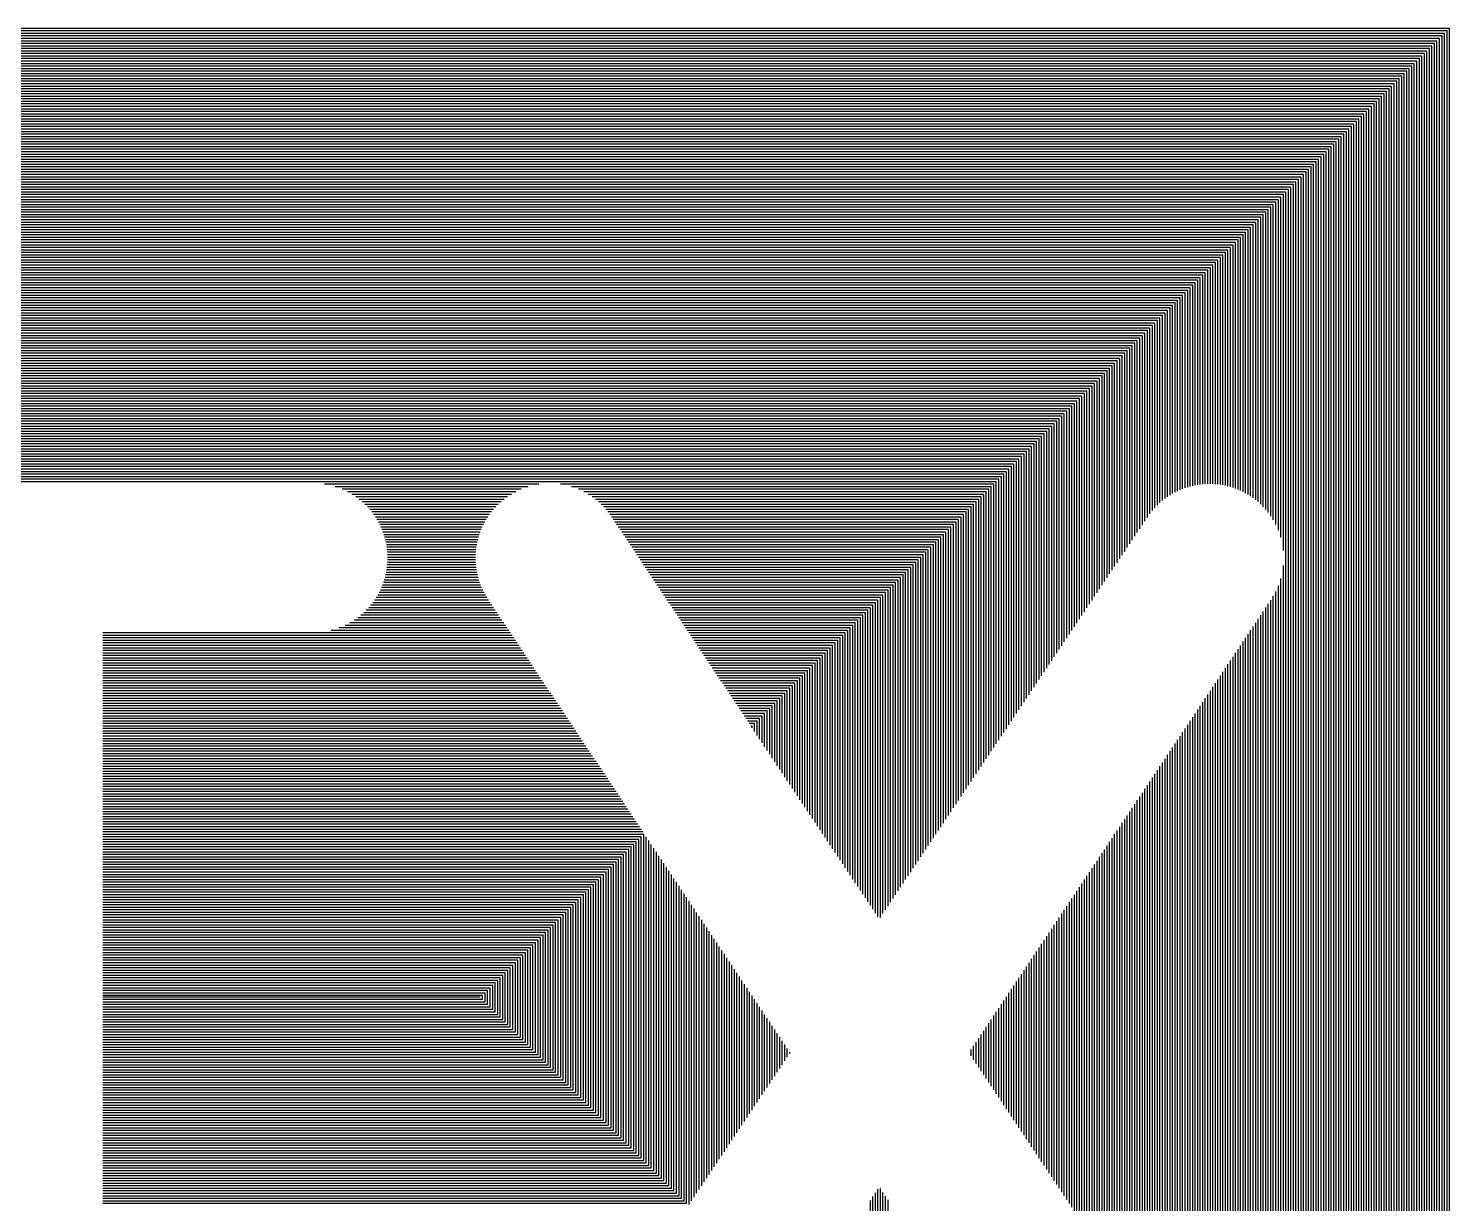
# Model space of a CAD drawing. Extents: x 0 to 5.51, y -4.5 to 2.44.
# Drawn here: x 4.077 to 5.51, y 1.255 to 2.44 of the extents above; entities that cross this region are included whole.
import ezdxf

# ---------------------------------------------------------------- set-up
doc = ezdxf.new("R2010")
doc.units = 0
doc.layers.add('Layer_1', color=7, linetype='CONTINUOUS')

msp = doc.modelspace()

# ---------------------------------------------------------------- linework, layer by layer
at = {"layer": 'Layer_1', "color": 4}
for points in [[(0.015327, 0.486036), (5.510083, 0.486036), (5.510083, 0.486036), (5.510083, 0.486036), (5.510083, 2.440439), (5.510083, 2.440439), (0.015327, 2.440439)], [(0.015327, 0.488576), (5.507543, 0.488576), (5.507543, 2.437899), (0.017867, 2.437899)], [(0.017867, 0.491116), (5.505003, 0.491116), (5.505003, 2.435359), (0.020407, 2.435359)], [(0.020407, 0.493656), (5.502463, 0.493656), (5.502463, 2.432819), (0.022947, 2.432819)], [(0.022947, 0.496196), (5.499923, 0.496196), (5.499923, 2.430279), (0.025487, 2.430279)], [(0.025487, 0.498736), (5.497383, 0.498736), (5.497383, 2.427739), (0.028027, 2.427739)], [(0.028027, 0.501276), (5.494843, 0.501276), (5.494843, 2.425199), (0.030567, 2.425199)], [(0.030567, 0.503816), (5.492303, 0.503816), (5.492303, 2.422659), (0.033107, 2.422659)], [(0.033107, 0.506356), (5.489763, 0.506356), (5.489763, 2.420119), (0.035647, 2.420119)], [(0.035647, 0.508896), (5.487223, 0.508896), (5.487223, 2.417579), (0.038187, 2.417579)], [(0.038187, 0.511436), (5.484683, 0.511436), (5.484683, 2.415039), (0.040727, 2.415039)], [(0.040727, 0.513976), (5.482143, 0.513976), (5.482143, 2.412499), (0.043267, 2.412499)], [(0.043267, 0.516516), (5.479603, 0.516516), (5.479603, 2.409959), (0.045807, 2.409959)], [(0.045807, 0.519056), (5.477063, 0.519056), (5.477063, 2.407419), (0.048347, 2.407419)], [(0.048347, 0.521596), (5.474523, 0.521596), (5.474523, 2.404879), (0.050887, 2.404879)], [(0.050887, 0.524136), (5.471983, 0.524136), (5.471983, 2.402339), (0.053427, 2.402339)], [(0.053427, 0.526676), (5.469443, 0.526676), (5.469443, 2.399799), (0.055967, 2.399799)], [(0.055967, 0.529216), (5.466903, 0.529216), (5.466903, 2.397259), (0.058507, 2.397259)], [(0.058507, 0.531756), (5.464363, 0.531756), (5.464363, 2.394719), (0.061047, 2.394719)], [(0.061047, 0.534296), (5.461823, 0.534296), (5.461823, 2.392179), (0.063587, 2.392179)], [(0.063587, 0.536836), (5.459283, 0.536836), (5.459283, 2.389639), (0.066127, 2.389639)], [(0.066127, 0.539376), (5.456743, 0.539376), (5.456743, 2.387099), (0.068667, 2.387099)], [(0.068667, 0.541916), (5.454203, 0.541916), (5.454203, 2.384559), (0.071207, 2.384559)], [(0.071207, 0.544456), (5.451663, 0.544456), (5.451663, 2.382019), (0.073747, 2.382019)], [(0.073747, 0.546996), (5.449123, 0.546996), (5.449123, 2.379479), (0.076287, 2.379479)], [(0.076287, 0.549536), (5.446583, 0.549536), (5.446583, 2.376939), (0.078827, 2.376939)], [(0.078827, 0.552076), (5.444043, 0.552076), (5.444043, 2.374399), (0.081367, 2.374399)], [(0.081367, 0.554616), (5.441503, 0.554616), (5.441503, 2.371859), (0.083907, 2.371859)], [(0.083907, 0.557156), (5.438963, 0.557156), (5.438963, 2.369319), (0.086447, 2.369319)], [(0.086447, 0.559696), (5.436423, 0.559696), (5.436423, 2.366779), (0.088987, 2.366779)], [(0.088987, 0.562236), (5.433883, 0.562236), (5.433883, 2.364239), (0.091527, 2.364239)], [(0.091527, 0.564776), (5.431343, 0.564776), (5.431343, 2.361699), (0.094067, 2.361699)], [(0.094067, 0.567316), (5.428803, 0.567316), (5.428803, 2.359159), (0.096607, 2.359159)], [(0.096607, 0.569856), (5.426263, 0.569856), (5.426263, 2.356619), (0.099147, 2.356619)], [(0.099147, 0.572396), (5.423723, 0.572396), (5.423723, 2.354079), (0.101687, 2.354079)], [(0.101687, 0.574936), (5.421183, 0.574936), (5.421183, 2.351539), (0.104227, 2.351539)], [(0.104227, 0.577476), (5.418643, 0.577476), (5.418643, 2.348999), (0.106767, 2.348999)], [(0.106767, 0.580016), (5.416103, 0.580016), (5.416103, 2.346459), (0.109307, 2.346459)], [(0.109307, 0.582556), (5.413563, 0.582556), (5.413563, 2.343919), (0.111847, 2.343919)], [(0.111847, 0.585096), (5.411023, 0.585096), (5.411023, 2.341379), (0.114387, 2.341379)], [(0.114387, 0.587636), (5.408483, 0.587636), (5.408483, 2.338839), (0.116927, 2.338839)], [(0.116927, 0.590176), (5.405943, 0.590176), (5.405943, 2.336299), (0.119467, 2.336299)], [(0.119467, 0.592716), (5.403403, 0.592716), (5.403403, 2.333759), (0.122007, 2.333759)], [(0.122007, 0.595256), (5.400863, 0.595256), (5.400863, 2.331219), (0.124547, 2.331219)], [(0.124547, 0.597796), (5.398323, 0.597796), (5.398323, 2.328679), (0.127087, 2.328679)], [(0.127087, 0.600336), (5.395783, 0.600336), (5.395783, 2.326139), (0.129627, 2.326139)], [(0.129627, 0.602876), (5.393243, 0.602876), (5.393243, 2.323599), (0.132167, 2.323599)], [(0.132167, 0.605416), (5.390703, 0.605416), (5.390703, 2.321059), (0.134707, 2.321059)], [(0.134707, 0.607956), (5.388163, 0.607956), (5.388163, 2.318519), (0.137247, 2.318519)], [(0.137247, 0.610496), (5.385623, 0.610496), (5.385623, 2.315979), (0.139787, 2.315979)], [(0.139787, 0.613036), (5.383083, 0.613036), (5.383083, 2.313439), (0.142327, 2.313439)], [(0.142327, 0.615576), (5.380543, 0.615576), (5.380543, 2.310899), (0.144867, 2.310899)], [(0.144867, 0.618116), (5.378003, 0.618116), (5.378003, 2.308359), (0.147407, 2.308359)], [(0.147407, 0.620656), (5.375463, 0.620656), (5.375463, 2.305819), (0.149947, 2.305819)], [(0.149947, 0.623196), (5.372923, 0.623196), (5.372923, 2.303279), (0.152487, 2.303279)], [(0.152487, 0.625736), (5.370383, 0.625736), (5.370383, 2.300739), (0.155027, 2.300739)], [(0.155027, 0.628276), (5.367843, 0.628276), (5.367843, 2.298199), (0.157567, 2.298199)], [(0.157567, 0.630816), (5.365303, 0.630816), (5.365303, 2.295659), (0.160107, 2.295659)], [(0.160107, 0.633356), (5.362763, 0.633356), (5.362763, 2.293119), (0.162647, 2.293119)], [(0.162647, 0.635896), (5.360223, 0.635896), (5.360223, 2.290579), (0.165187, 2.290579)], [(0.165187, 0.638436), (5.357683, 0.638436), (5.357683, 2.288039), (0.167727, 2.288039)], [(0.167727, 0.640976), (5.355143, 0.640976), (5.355143, 2.285499), (0.170267, 2.285499)], [(0.170267, 0.643516), (5.352603, 0.643516), (5.352603, 2.282959), (0.172807, 2.282959)], [(0.172807, 0.646056), (5.350063, 0.646056), (5.350063, 2.280419), (0.175347, 2.280419)], [(0.175347, 0.648596), (5.347523, 0.648596), (5.347523, 2.277879), (0.177887, 2.277879)], [(0.177887, 0.651136), (5.344983, 0.651136), (5.344983, 2.275339), (0.180427, 2.275339)], [(5.342443, 1.913897), (5.342443, 2.272799), (0.182967, 2.272799), (0.182967, 0.656216), (5.339903, 0.656216), (5.339903, 0.887277)], [(5.339903, 1.927064), (5.339903, 2.270259), (0.185507, 2.270259), (0.185507, 0.658756), (5.337363, 0.658756), (5.337363, 0.879896)], [(5.337363, 1.934445), (5.337363, 2.267719), (0.188047, 2.267719), (0.188047, 0.661296), (5.334823, 0.661296), (5.334823, 0.874272)], [(5.334823, 1.940066), (5.334823, 2.265179), (0.190587, 2.265179), (0.190587, 0.663836), (5.332283, 0.663836), (5.332283, 0.869632)], [(5.332283, 1.944707), (5.332283, 2.262639), (0.193127, 2.262639), (0.193127, 0.666376), (5.329743, 0.666376), (5.329743, 0.865652)], [(5.329743, 1.948687), (5.329743, 2.260099), (0.195667, 2.260099), (0.195667, 1.921682)], [(5.327203, 1.952182), (5.327203, 2.257559), (0.198207, 2.257559), (0.198207, 1.930955)], [(5.324663, 1.955294), (5.324663, 2.255019), (0.200747, 2.255019), (0.200747, 1.937361)], [(5.322123, 1.958093), (5.322123, 2.252479), (0.203287, 2.252479), (0.203287, 1.942472)], [(5.319583, 1.960628), (5.319583, 2.249939), (0.205827, 2.249939), (0.205827, 1.946777)], [(5.317043, 1.962934), (5.317043, 2.247399), (0.208367, 2.247399), (0.208367, 1.950521)], [(5.314503, 1.965042), (5.314503, 2.244859), (0.210907, 2.244859), (0.210907, 1.953833)], [(5.311963, 1.96697), (5.311963, 2.242319), (0.213447, 2.242319), (0.213447, 1.956797)], [(5.309423, 1.968738), (5.309423, 2.239779), (0.215987, 2.239779), (0.215987, 1.959477)], [(5.306883, 1.970351), (5.306883, 2.237239), (0.218527, 2.237239), (0.218527, 1.96191)], [(5.304343, 1.971824), (5.304343, 2.234699), (0.221067, 2.234699), (0.221067, 1.96413)], [(5.301803, 1.973173), (5.301803, 2.232159), (0.223607, 2.232159), (0.223607, 1.966157)], [(5.299263, 1.974397), (5.299263, 2.229619), (0.226147, 2.229619), (0.226147, 1.968014)], [(5.296723, 1.97551), (5.296723, 2.227079), (0.228687, 2.227079), (0.228687, 1.969713)], [(5.294183, 1.97651), (5.294183, 2.224539), (0.231227, 2.224539), (0.231227, 1.97127)], [(5.291643, 1.977407), (5.291643, 2.221999), (0.233767, 2.221999), (0.233767, 1.972693)], [(5.289103, 1.978202), (5.289103, 2.219459), (0.236307, 2.219459), (0.236307, 1.973988)], [(5.286563, 1.978898), (5.286563, 2.216919), (0.238847, 2.216919), (0.238847, 1.975167)], [(5.284023, 1.979497), (5.284023, 2.214379), (0.241387, 2.214379), (0.241387, 1.976233)], [(5.281483, 1.980008), (5.281483, 2.211839), (0.243927, 2.211839), (0.243927, 1.977191)], [(5.278943, 1.980424), (5.278943, 2.209299), (0.246467, 2.209299), (0.246467, 1.978047)], [(5.276403, 1.980752), (5.276403, 2.206759), (0.249007, 2.206759), (0.249007, 1.978801)], [(5.273863, 1.980991), (5.273863, 2.204219), (0.251547, 2.204219), (0.251547, 1.979462)], [(5.271323, 1.981146), (5.271323, 2.201679), (0.254087, 2.201679), (0.254087, 1.980028)], [(5.268783, 1.981212), (5.268783, 2.199139), (0.256627, 2.199139), (0.256627, 1.980503)], [(5.266243, 1.981192), (5.266243, 2.196599), (0.259167, 2.196599), (0.259167, 1.980887)], [(5.263703, 1.981087), (5.263703, 2.194059), (0.261707, 2.194059), (0.261707, 1.981184)], [(5.261163, 1.980897), (5.261163, 2.191519), (0.264247, 2.191519), (0.264247, 1.981392)], [(5.258623, 1.980618), (5.258623, 2.188979), (0.266787, 2.188979), (0.266787, 1.981517)], [(5.256083, 1.980252), (5.256083, 2.186439), (0.269327, 2.186439), (0.269327, 1.981552)], [(5.253543, 1.979797), (5.253543, 2.183899), (0.271867, 2.183899), (0.271867, 1.981552)], [(5.251003, 1.979254), (5.251003, 2.181359), (0.274407, 2.181359), (0.274407, 1.981552)], [(5.248463, 1.978616), (5.248463, 2.178819), (0.276947, 2.178819), (0.276947, 1.981552)], [(5.245923, 1.977882), (5.245923, 2.176279), (0.279487, 2.176279), (0.279487, 1.981552)], [(5.243383, 1.977051), (5.243383, 2.173739), (0.282027, 2.173739), (0.282027, 1.981552)], [(5.240843, 1.976119), (5.240843, 2.171199), (0.284567, 2.171199), (0.284567, 1.981552)], [(5.238303, 1.97508), (5.238303, 2.168659), (0.287107, 2.168659), (0.287107, 1.981552)], [(5.235763, 1.973932), (5.235763, 2.166119), (0.289647, 2.166119), (0.289647, 1.981552)], [(5.233223, 1.972665), (5.233223, 2.163579), (0.292187, 2.163579), (0.292187, 1.981552)], [(5.230683, 1.971275), (5.230683, 2.161039), (0.294727, 2.161039), (0.294727, 1.981552)], [(5.228143, 1.969754), (5.228143, 2.158499), (0.297267, 2.158499), (0.297267, 1.981552)], [(5.225603, 1.96809), (5.225603, 2.155959), (0.299807, 2.155959), (0.299807, 1.981552)], [(5.223063, 1.966269), (5.223063, 2.153419), (0.302347, 2.153419), (0.302347, 1.981552)], [(5.220523, 1.964283), (5.220523, 2.150879), (0.304887, 2.150879), (0.304887, 1.981552)], [(5.217983, 1.962106), (5.217983, 2.148339), (0.307427, 2.148339), (0.307427, 1.981552)], [(5.215443, 1.959721), (5.215443, 2.145799), (0.309967, 2.145799), (0.309967, 1.981552)], [(5.212903, 1.957095), (5.212903, 2.143259), (0.312507, 2.143259), (0.312507, 1.981552)], [(5.210363, 1.954191), (5.210363, 2.140719), (0.315047, 2.140719), (0.315047, 1.981552)], [(5.207823, 1.950955), (5.207823, 2.138179), (0.317587, 2.138179), (0.317587, 1.981552)], [(5.205283, 1.947321), (5.205283, 2.135639), (0.320127, 2.135639), (0.320127, 1.981552)], [(5.202743, 1.943516), (5.202743, 2.133099), (0.322667, 2.133099), (0.322667, 1.981552)], [(5.200203, 1.939711), (5.200203, 2.130559), (0.325207, 2.130559), (0.325207, 1.981552)], [(5.197663, 1.935906), (5.197663, 2.128019), (0.327747, 2.128019), (0.327747, 1.981552)], [(5.195123, 1.932101), (5.195123, 2.125479), (0.330287, 2.125479), (0.330287, 1.981552)], [(5.192583, 1.928296), (5.192583, 2.122939), (0.332827, 2.122939), (0.332827, 1.981552)], [(5.190043, 1.924491), (5.190043, 2.120399), (0.335367, 2.120399), (0.335367, 1.981552)], [(5.187503, 1.920686), (5.187503, 2.117859), (0.337907, 2.117859), (0.337907, 1.981552)], [(5.184963, 1.916881), (5.184963, 2.115319), (0.340447, 2.115319), (0.340447, 1.981552)], [(5.182423, 1.913076), (5.182423, 2.112779), (0.342987, 2.112779), (0.342987, 1.981552)], [(5.179883, 1.909269), (5.179883, 2.110239), (0.345527, 2.110239), (0.345527, 1.981552)], [(5.177343, 1.905464), (5.177343, 2.107699), (0.348067, 2.107699), (0.348067, 1.981552)], [(5.174803, 1.901659), (5.174803, 2.105159), (0.350607, 2.105159), (0.350607, 1.981552)], [(5.172263, 1.897854), (5.172263, 2.102619), (0.353147, 2.102619), (0.353147, 1.981552)], [(5.169723, 1.894049), (5.169723, 2.100079), (0.355687, 2.100079), (0.355687, 1.981552)], [(5.167183, 1.890244), (5.167183, 2.097539), (0.358227, 2.097539), (0.358227, 1.981552)], [(5.164643, 1.886439), (5.164643, 2.094999), (0.360767, 2.094999), (0.360767, 1.981552)], [(5.162103, 1.882634), (5.162103, 2.092459), (0.363307, 2.092459), (0.363307, 1.981552)], [(5.159563, 1.87883), (5.159563, 2.089919), (0.365847, 2.089919), (0.365847, 1.981552)], [(5.157023, 1.875025), (5.157023, 2.087379), (0.368387, 2.087379), (0.368387, 1.981552)], [(5.154483, 1.87122), (5.154483, 2.084839), (0.370927, 2.084839), (0.370927, 1.981552)], [(5.151943, 1.867415), (5.151943, 2.082299), (0.373467, 2.082299), (0.373467, 1.981552)], [(5.149403, 1.863607), (5.149403, 2.079759), (0.376007, 2.079759), (0.376007, 1.981552)], [(5.146863, 1.859802), (5.146863, 2.077219), (0.378547, 2.077219), (0.378547, 1.981552)], [(5.144323, 1.855998), (5.144323, 2.074679), (0.381087, 2.074679), (0.381087, 1.981552)], [(5.141783, 1.852193), (5.141783, 2.072139), (0.383627, 2.072139), (0.383627, 1.981552)], [(5.139243, 1.848388), (5.139243, 2.069599), (0.386167, 2.069599), (0.386167, 1.981552)], [(5.136703, 1.844583), (5.136703, 2.067059), (0.388707, 2.067059), (0.388707, 1.981552)], [(5.134163, 1.840778), (5.134163, 2.064519), (0.391247, 2.064519), (0.391247, 1.981552)], [(5.131623, 1.836973), (5.131623, 2.061979), (0.393787, 2.061979), (0.393787, 1.981552)], [(5.129083, 1.833168), (5.129083, 2.059439), (0.396327, 2.059439), (0.396327, 1.981552)], [(5.126543, 1.829363), (5.126543, 2.056899), (0.398867, 2.056899), (0.398867, 1.981552)], [(5.124003, 1.825558), (5.124003, 2.054359), (0.401407, 2.054359), (0.401407, 1.981552)], [(5.121463, 1.821751), (5.121463, 2.051819), (0.403947, 2.051819), (0.403947, 1.981552)], [(5.118923, 1.817946), (5.118923, 2.049279), (0.406487, 2.049279), (0.406487, 1.981552)], [(5.116383, 1.814141), (5.116383, 2.046739), (0.409027, 2.046739), (0.409027, 1.981552)], [(5.113843, 1.810336), (5.113843, 2.044199), (0.411567, 2.044199), (0.411567, 1.981552)], [(5.111303, 1.806531), (5.111303, 2.041659), (0.414107, 2.041659), (0.414107, 1.981552)], [(5.108763, 1.802726), (5.108763, 2.039119), (0.416647, 2.039119), (0.416647, 1.981552)], [(5.106223, 1.798921), (5.106223, 2.036579), (0.419187, 2.036579), (0.419187, 1.981552)], [(5.103683, 1.795116), (5.103683, 2.034039), (0.421727, 2.034039), (0.421727, 1.981552)], [(5.101143, 1.791311), (5.101143, 2.031499), (0.424267, 2.031499), (0.424267, 1.981552)], [(5.098603, 1.787506), (5.098603, 2.028959), (0.426807, 2.028959), (0.426807, 1.981552)], [(5.096063, 1.783701), (5.096063, 2.026419), (0.429347, 2.026419), (0.429347, 1.981552)], [(5.093523, 1.779897), (5.093523, 2.023879), (0.431887, 2.023879), (0.431887, 1.981552)], [(5.090983, 1.776089), (5.090983, 2.021339), (0.434427, 2.021339), (0.434427, 1.981552)], [(5.088443, 1.772284), (5.088443, 2.018799), (0.436967, 2.018799), (0.436967, 1.981552)], [(5.085903, 1.768479), (5.085903, 2.016259), (0.439507, 2.016259), (0.439507, 1.981552)], [(5.083363, 1.764674), (5.083363, 2.013719), (0.442047, 2.013719), (0.442047, 1.981552)], [(5.080823, 1.760869), (5.080823, 2.011179), (0.444587, 2.011179), (0.444587, 1.981552)], [(5.078283, 1.757065), (5.078283, 2.008639), (0.447127, 2.008639), (0.447127, 1.981552)], [(5.075743, 1.75326), (5.075743, 2.006099), (0.449667, 2.006099), (0.449667, 1.981552)], [(5.073203, 1.749455), (5.073203, 2.003559), (0.452207, 2.003559), (0.452207, 1.981552)], [(5.070663, 1.74565), (5.070663, 2.001019), (0.454747, 2.001019), (0.454747, 1.981552)], [(5.068123, 1.741845), (5.068123, 1.998479), (0.457287, 1.998479), (0.457287, 1.981552)], [(5.065583, 1.73804), (5.065583, 1.995939), (0.459827, 1.995939), (0.459827, 1.981552)], [(5.063043, 1.734232), (5.063043, 1.993399), (0.462367, 1.993399), (0.462367, 1.981552)], [(5.060503, 1.730428), (5.060503, 1.990859), (0.464907, 1.990859), (0.464907, 1.981552)], [(5.057963, 1.726623), (5.057963, 1.988319), (0.467447, 1.988319), (0.467447, 1.981552)], [(5.055423, 1.722818), (5.055423, 1.985779), (0.469987, 1.985779), (0.469987, 1.981552)], [(5.052883, 1.719013), (5.052883, 1.983239), (0.472527, 1.983239), (0.472527, 1.981552)], [(4.591543, 1.980699), (4.375135, 1.980699)], [(5.050343, 1.715208), (5.050343, 1.980699), (4.613413, 1.980699)], [(4.580545, 1.978159), (4.386133, 1.978159)], [(4.573611, 1.975619), (4.393068, 1.975619)], [(4.568226, 1.973079), (4.398452, 1.973079)], [(4.56373, 1.970539), (4.402948, 1.970539)], [(4.559844, 1.967999), (4.406834, 1.967999)], [(4.55639, 1.965459), (4.410263, 1.965459)], [(5.047803, 1.711403), (5.047803, 1.978159), (4.624436, 1.978159)], [(5.045263, 1.707598), (5.045263, 1.975619), (4.63137, 1.975619)], [(5.042723, 1.703793), (5.042723, 1.973079), (4.636755, 1.973079)], [(5.040183, 1.699988), (5.040183, 1.970539), (4.641251, 1.970539)], [(5.037643, 1.696183), (5.037643, 1.967999), (4.645137, 1.967999)], [(5.035103, 1.692378), (5.035103, 1.965459), (4.648541, 1.965459)], [(4.553316, 1.962919), (4.413311, 1.962919)], [(4.550522, 1.960379), (4.416055, 1.960379)], [(4.548008, 1.957839), (4.418544, 1.957839)], [(4.545696, 1.955299), (4.42083, 1.955299)], [(4.543613, 1.952759), (4.422913, 1.952759)], [(4.541708, 1.950219), (4.424818, 1.950219)], [(5.032563, 1.688571), (5.032563, 1.962919), (4.651614, 1.962919)], [(5.030023, 1.684766), (5.030023, 1.960379), (4.654357, 1.960379)], [(5.027483, 1.680961), (5.027483, 1.957839), (4.656847, 1.957839)], [(5.024943, 1.677156), (5.024943, 1.955299), (4.659133, 1.955299)], [(5.022403, 1.673351), (5.022403, 1.952759), (4.66119, 1.952759)], [(5.019863, 1.669546), (5.019863, 1.950219), (4.663095, 1.950219)], [(4.539956, 1.947679), (4.426545, 1.947679)], [(4.53833, 1.945139), (4.428145, 1.945139)], [(4.536882, 1.942599), (4.429593, 1.942599)], [(4.535536, 1.940059), (4.430939, 1.940059)], [(4.534317, 1.937519), (4.432133, 1.937519)], [(5.017323, 1.665741), (5.017323, 1.947679), (4.664848, 1.947679)], [(5.014783, 1.661936), (5.014783, 1.945139), (4.666549, 1.945139)], [(5.012243, 1.658132), (5.012243, 1.942599), (4.668226, 1.942599)], [(5.009703, 1.654327), (5.009703, 1.940059), (4.669928, 1.940059)], [(5.007163, 1.650522), (5.007163, 1.937519), (4.671604, 1.937519)], [(4.533225, 1.934979), (4.433225, 1.934979)], [(4.532234, 1.932439), (4.434216, 1.932439)], [(4.531345, 1.929899), (4.435105, 1.929899)], [(4.530558, 1.927359), (4.435892, 1.927359)], [(4.529847, 1.924819), (4.436578, 1.924819)], [(4.529262, 1.922279), (4.437162, 1.922279)], [(5.004623, 1.646714), (5.004623, 1.934979), (4.673306, 1.934979)], [(5.002083, 1.642909), (5.002083, 1.932439), (4.675008, 1.932439)], [(4.999543, 1.639104), (4.999543, 1.929899), (4.676684, 1.929899)], [(4.997003, 1.635299), (4.997003, 1.927359), (4.678386, 1.927359)], [(4.994463, 1.631495), (4.994463, 1.924819), (4.680088, 1.924819)], [(4.991923, 1.62769), (4.991923, 1.922279), (4.681764, 1.922279)], [(4.528754, 1.919739), (4.43767, 1.919739)], [(4.528323, 1.917199), (4.438076, 1.917199)], [(4.527992, 1.914659), (4.438381, 1.914659)], [(4.527764, 1.912119), (4.438635, 1.912119)], [(4.527611, 1.909579), (4.438762, 1.909579)], [(4.527535, 1.907039), (4.438838, 1.907039)], [(4.989383, 1.623885), (4.989383, 1.919739), (4.683466, 1.919739)], [(4.986843, 1.62008), (4.986843, 1.917199), (4.685142, 1.917199)], [(4.984303, 1.616275), (4.984303, 1.914659), (4.686844, 1.914659)], [(4.981763, 1.61247), (4.981763, 1.912119), (4.688546, 1.912119)], [(4.979223, 1.608665), (4.979223, 1.909579), (4.690222, 1.909579)], [(4.976683, 1.60486), (4.976683, 1.907039), (4.691924, 1.907039)], [(4.528475, 1.894339), (4.437899, 1.894339)], [(4.528119, 1.896879), (4.438254, 1.896879)], [(4.52784, 1.899419), (4.438534, 1.899419)], [(4.527662, 1.901959), (4.438711, 1.901959)], [(4.527561, 1.904499), (4.438813, 1.904499)], [(4.974143, 1.601053), (4.974143, 1.904499), (4.693626, 1.904499)], [(4.971603, 1.597248), (4.971603, 1.901959), (4.695302, 1.901959)], [(4.969063, 1.593443), (4.969063, 1.899419), (4.697004, 1.899419)], [(4.966523, 1.589638), (4.966523, 1.896879), (4.69868, 1.896879)], [(4.963983, 1.585833), (4.963983, 1.894339), (4.700382, 1.894339)], [(5.342443, 0.915682), (5.342443, 1.898644)], [(4.532641, 1.879099), (4.433784, 1.879099)], [(4.531701, 1.881639), (4.434698, 1.881639)], [(4.530863, 1.884179), (4.435536, 1.884179)], [(4.530126, 1.886719), (4.436273, 1.886719)], [(4.529491, 1.889259), (4.436908, 1.889259)], [(4.528932, 1.891799), (4.437441, 1.891799)], [(4.961443, 1.582028), (4.961443, 1.891799), (4.702084, 1.891799)], [(4.958903, 1.578223), (4.958903, 1.889259), (4.70376, 1.889259)], [(4.956363, 1.574418), (4.956363, 1.886719), (4.705462, 1.886719)], [(4.953823, 1.570613), (4.953823, 1.884179), (4.707139, 1.884179)], [(4.951283, 1.566808), (4.951283, 1.881639), (4.70884, 1.881639)], [(4.948743, 1.563003), (4.948743, 1.879099), (4.710542, 1.879099)], [(5.337363, 0.936134), (5.337363, 1.878202)], [(5.339903, 0.928796), (5.339903, 1.885538)], [(4.540718, 1.863859), (4.425757, 1.863859)], [(4.539041, 1.866399), (4.427408, 1.866399)], [(4.537517, 1.868939), (4.428932, 1.868939)], [(4.53612, 1.871479), (4.430329, 1.871479)], [(4.53485, 1.874019), (4.431574, 1.874019)], [(4.533682, 1.876559), (4.432742, 1.876559)], [(4.946203, 1.559199), (4.946203, 1.876559), (4.712219, 1.876559)], [(4.943663, 1.555391), (4.943663, 1.874019), (4.71392, 1.874019)], [(4.941123, 1.551586), (4.941123, 1.871479), (4.715622, 1.871479)], [(4.938583, 1.547781), (4.938583, 1.868939), (4.717299, 1.868939)], [(4.936043, 1.543976), (4.936043, 1.866399), (4.719, 1.866399)], [(4.933503, 1.544439), (4.933503, 1.863859), (4.720677, 1.863859)], [(5.329743, 0.950333), (5.329743, 1.864004)], [(5.332283, 0.946345), (5.332283, 1.867991)], [(5.334823, 0.941725), (5.334823, 1.872612)], [(4.549176, 1.851159), (4.41481, 1.851159)], [(4.5475, 1.853699), (4.417426, 1.853699)], [(4.545798, 1.856239), (4.419788, 1.856239)], [(4.544096, 1.858779), (4.421947, 1.858779)], [(4.54242, 1.861319), (4.423929, 1.861319)], [(4.930963, 1.548249), (4.930963, 1.861319), (4.722379, 1.861319)], [(4.928423, 1.552061), (4.928423, 1.858779), (4.72408, 1.858779)], [(4.925883, 1.555874), (4.925883, 1.856239), (4.725757, 1.856239)], [(4.923343, 1.559686), (4.923343, 1.853699), (4.727459, 1.853699)], [(4.920803, 1.563499), (4.920803, 1.851159), (4.72916, 1.851159)], [(5.322123, 0.961775), (5.322123, 1.852574)], [(5.324663, 0.95796), (5.324663, 1.856384)], [(5.327203, 0.954148), (5.327203, 1.860194)], [(4.559336, 1.835919), (4.390096, 1.835919)], [(4.55766, 1.838459), (4.396065, 1.838459)], [(4.555958, 1.840999), (4.400942, 1.840999)], [(4.554256, 1.843539), (4.405082, 1.843539)], [(4.55258, 1.846079), (4.408714, 1.846079)], [(4.550878, 1.848619), (4.411914, 1.848619)], [(4.918263, 1.567311), (4.918263, 1.848619), (4.730837, 1.848619)], [(4.915723, 1.571124), (4.915723, 1.846079), (4.732539, 1.846079)], [(4.913183, 1.574936), (4.913183, 1.843539), (4.734215, 1.843539)], [(4.910643, 1.578749), (4.910643, 1.840999), (4.735917, 1.840999)], [(4.908103, 1.582561), (4.908103, 1.838459), (4.737619, 1.838459)], [(4.905563, 1.586374), (4.905563, 1.835919), (4.739295, 1.835919)], [(5.311963, 0.977033), (5.311963, 1.837334)], [(5.314503, 0.973218), (5.314503, 1.841144)], [(5.317043, 0.969403), (5.317043, 1.844954)], [(5.319583, 0.96559), (5.319583, 1.848764)], [(4.56274, 1.830839), (4.151514, 1.830839)], [(4.564416, 1.828299), (4.151514, 1.828299)], [(4.566118, 1.825759), (4.151514, 1.825759)], [(4.56782, 1.823219), (4.151514, 1.823219)], [(4.569496, 1.820679), (4.151514, 1.820679)], [(4.561038, 1.833379), (4.381892, 1.833379)], [(4.903023, 1.590187), (4.903023, 1.833379), (4.740997, 1.833379)], [(4.900483, 1.593999), (4.900483, 1.830839), (4.742699, 1.830839)], [(4.897943, 1.597812), (4.897943, 1.828299), (4.744375, 1.828299)], [(4.895403, 1.601624), (4.895403, 1.825759), (4.746077, 1.825759)], [(4.892863, 1.605437), (4.892863, 1.823219), (4.747753, 1.823219)], [(4.890323, 1.609249), (4.890323, 1.820679), (4.749455, 1.820679)], [(5.301803, 0.992291), (5.301803, 1.822094)], [(5.304343, 0.988476), (5.304343, 1.825904)], [(5.306883, 0.984661), (5.306883, 1.829714)], [(5.309423, 0.980848), (5.309423, 1.833524)], [(4.571198, 1.818139), (4.151514, 1.818139)], [(4.5729, 1.815599), (4.151514, 1.815599)], [(4.574576, 1.813059), (4.151514, 1.813059)], [(4.576278, 1.810519), (4.151514, 1.810519)], [(4.57798, 1.807979), (4.151514, 1.807979)], [(4.887783, 1.613062), (4.887783, 1.818139), (4.751157, 1.818139)], [(4.885243, 1.616874), (4.885243, 1.815599), (4.752833, 1.815599)], [(4.882703, 1.620687), (4.882703, 1.813059), (4.754535, 1.813059)], [(4.880163, 1.624499), (4.880163, 1.810519), (4.756237, 1.810519)], [(4.877623, 1.628312), (4.877623, 1.807979), (4.757913, 1.807979)], [(5.291643, 1.007549), (5.291643, 1.806854)], [(5.294183, 1.003734), (5.294183, 1.810664)], [(5.296723, 0.999918), (5.296723, 1.814474)], [(5.299263, 0.996103), (5.299263, 1.818284)], [(4.579656, 1.805439), (4.151514, 1.805439)], [(4.581358, 1.802899), (4.151514, 1.802899)], [(4.58306, 1.800359), (4.151514, 1.800359)], [(4.584736, 1.797819), (4.151514, 1.797819)], [(4.586438, 1.795279), (4.151514, 1.795279)], [(4.58814, 1.792739), (4.151514, 1.792739)], [(4.875083, 1.632124), (4.875083, 1.805439), (4.759615, 1.805439)], [(4.872543, 1.635937), (4.872543, 1.802899), (4.761291, 1.802899)], [(4.870003, 1.63975), (4.870003, 1.800359), (4.762993, 1.800359)], [(4.867463, 1.64356), (4.867463, 1.797819), (4.764695, 1.797819)], [(4.864923, 1.647372), (4.864923, 1.795279), (4.766371, 1.795279)], [(4.862383, 1.651185), (4.862383, 1.792739), (4.768073, 1.792739)], [(5.284023, 1.018991), (5.284023, 1.795424)], [(5.286563, 1.015176), (5.286563, 1.799234)], [(5.289103, 1.011361), (5.289103, 1.803044)], [(4.589816, 1.790199), (4.151514, 1.790199)], [(4.591518, 1.787659), (4.151514, 1.787659)], [(4.59322, 1.785119), (4.151514, 1.785119)], [(4.594896, 1.782579), (4.151514, 1.782579)], [(4.596598, 1.780039), (4.151514, 1.780039)], [(4.859843, 1.654997), (4.859843, 1.790199), (4.769775, 1.790199)], [(4.857303, 1.65881), (4.857303, 1.787659), (4.771451, 1.787659)], [(4.854763, 1.662622), (4.854763, 1.785119), (4.773153, 1.785119)], [(4.852223, 1.666435), (4.852223, 1.782579), (4.77483, 1.782579)], [(4.849683, 1.670247), (4.849683, 1.780039), (4.776531, 1.780039)], [(5.273863, 1.034249), (5.273863, 1.780184)], [(5.276403, 1.030434), (5.276403, 1.783994)], [(5.278943, 1.026619), (5.278943, 1.787804)], [(5.281483, 1.022804), (5.281483, 1.791614)], [(4.5983, 1.777499), (4.151514, 1.777499)], [(4.599976, 1.774959), (4.151514, 1.774959)], [(4.601678, 1.772419), (4.151514, 1.772419)], [(4.60338, 1.769879), (4.151514, 1.769879)], [(4.605056, 1.767339), (4.151514, 1.767339)], [(4.606758, 1.764799), (4.151514, 1.764799)], [(4.847143, 1.67406), (4.847143, 1.777499), (4.778233, 1.777499)], [(4.844603, 1.677872), (4.844603, 1.774959), (4.77991, 1.774959)], [(4.842063, 1.681685), (4.842063, 1.772419), (4.781611, 1.772419)], [(4.839523, 1.685497), (4.839523, 1.769879), (4.783313, 1.769879)], [(4.836983, 1.68931), (4.836983, 1.767339), (4.78499, 1.767339)], [(4.834443, 1.693123), (4.834443, 1.764799), (4.786691, 1.764799)], [(5.263703, 1.049504), (5.263703, 1.764944)], [(5.266243, 1.045692), (5.266243, 1.768754)], [(5.268783, 1.041877), (5.268783, 1.772564)], [(5.271323, 1.038062), (5.271323, 1.776374)], [(4.60846, 1.762259), (4.151514, 1.762259)], [(4.610136, 1.759719), (4.151514, 1.759719)], [(4.611838, 1.757179), (4.151514, 1.757179)], [(4.61354, 1.754639), (4.151514, 1.754639)], [(4.615216, 1.752099), (4.151514, 1.752099)], [(4.616918, 1.749559), (4.151514, 1.749559)], [(4.831903, 1.696935), (4.831903, 1.762259), (4.788368, 1.762259)], [(4.829363, 1.700748), (4.829363, 1.759719), (4.79007, 1.759719)], [(4.826823, 1.70456), (4.826823, 1.757179), (4.791771, 1.757179)], [(4.824283, 1.708373), (4.824283, 1.754639), (4.793448, 1.754639)], [(4.821743, 1.712185), (4.821743, 1.752099), (4.79515, 1.752099)], [(4.819203, 1.715998), (4.819203, 1.749559), (4.796851, 1.749559)], [(5.253543, 1.064762), (5.253543, 1.749704)], [(5.256083, 1.060947), (5.256083, 1.753514)], [(5.258623, 1.057135), (5.258623, 1.757324)], [(5.261163, 1.053319), (5.261163, 1.761134)], [(4.61862, 1.747019), (4.151514, 1.747019)], [(4.620296, 1.744479), (4.151514, 1.744479)], [(4.621998, 1.741939), (4.151514, 1.741939)], [(4.6237, 1.739399), (4.151514, 1.739399)], [(4.625376, 1.736859), (4.151514, 1.736859)], [(4.816663, 1.71981), (4.816663, 1.747019), (4.798528, 1.747019)], [(4.814123, 1.723623), (4.814123, 1.744479), (4.80023, 1.744479)], [(4.811583, 1.727435), (4.811583, 1.741939), (4.801906, 1.741939)], [(4.809043, 1.731248), (4.809043, 1.739399), (4.803608, 1.739399)], [(4.806503, 1.735058), (4.806503, 1.736859), (4.80531, 1.736859)], [(5.245923, 1.076205), (5.245923, 1.738274)], [(5.248463, 1.072392), (5.248463, 1.742084)], [(5.251003, 1.068577), (5.251003, 1.745894)], [(4.627078, 1.734319), (4.151514, 1.734319)], [(4.62878, 1.731779), (4.151514, 1.731779)], [(4.630456, 1.729239), (4.151514, 1.729239)], [(4.632158, 1.726699), (4.151514, 1.726699)], [(4.63386, 1.724159), (4.151514, 1.724159)], [(4.635536, 1.721619), (4.151514, 1.721619)], [(5.235763, 1.091463), (5.235763, 1.723034)], [(5.238303, 1.087648), (5.238303, 1.726844)], [(5.240843, 1.083835), (5.240843, 1.730654)], [(5.243383, 1.08002), (5.243383, 1.734464)], [(4.637238, 1.719079), (4.151514, 1.719079)], [(4.63894, 1.716539), (4.151514, 1.716539)], [(4.640616, 1.713999), (4.151514, 1.713999)], [(4.642318, 1.711459), (4.151514, 1.711459)], [(4.64402, 1.708919), (4.151514, 1.708919)], [(4.645696, 1.706379), (4.151514, 1.706379)], [(5.225603, 1.10672), (5.225603, 1.707794)], [(5.228143, 1.102905), (5.228143, 1.711604)], [(5.230683, 1.099093), (5.230683, 1.715414)], [(5.233223, 1.095278), (5.233223, 1.719224)], [(4.647398, 1.703839), (4.151514, 1.703839)], [(4.6491, 1.701299), (4.151514, 1.701299)], [(4.650776, 1.698759), (4.151514, 1.698759)], [(4.652478, 1.696219), (4.151514, 1.696219)], [(4.65418, 1.693679), (4.151514, 1.693679)], [(5.215443, 1.121978), (5.215443, 1.692554)], [(5.217983, 1.118163), (5.217983, 1.696364)], [(5.220523, 1.114348), (5.220523, 1.700174)], [(5.223063, 1.110535), (5.223063, 1.703984)], [(4.655856, 1.691139), (4.151514, 1.691139)], [(4.657558, 1.688599), (4.151514, 1.688599)], [(4.65926, 1.686059), (4.151514, 1.686059)], [(4.660936, 1.683519), (4.151514, 1.683519)], [(4.662638, 1.680979), (4.151514, 1.680979)], [(4.66434, 1.678439), (4.151514, 1.678439)], [(5.205283, 1.137236), (5.205283, 1.677314)], [(5.207823, 1.133421), (5.207823, 1.681124)], [(5.210363, 1.129606), (5.210363, 1.684934)], [(5.212903, 1.125793), (5.212903, 1.688744)], [(4.666016, 1.675899), (4.151514, 1.675899)], [(4.667718, 1.673359), (4.151514, 1.673359)], [(4.66942, 1.670819), (4.151514, 1.670819)], [(4.671096, 1.668279), (4.151514, 1.668279)], [(4.672798, 1.665739), (4.151514, 1.665739)], [(4.6745, 1.663199), (4.151514, 1.663199)], [(5.197663, 1.148679), (5.197663, 1.665884)], [(5.200203, 1.144864), (5.200203, 1.669694)], [(5.202743, 1.141049), (5.202743, 1.673504)], [(4.676176, 1.660659), (4.151514, 1.660659)], [(4.677878, 1.658119), (4.151514, 1.658119)], [(4.67958, 1.655579), (4.151514, 1.655579)], [(4.681256, 1.653039), (4.151514, 1.653039)], [(4.682958, 1.650499), (4.151514, 1.650499)], [(5.187503, 1.163936), (5.187503, 1.650644)], [(5.190043, 1.160121), (5.190043, 1.654454)], [(5.192583, 1.156306), (5.192583, 1.658264)], [(5.195123, 1.152494), (5.195123, 1.662074)], [(4.68466, 1.647959), (4.151514, 1.647959)], [(4.686336, 1.645419), (4.151514, 1.645419)], [(4.688038, 1.642879), (4.151514, 1.642879)], [(4.68974, 1.640339), (4.151514, 1.640339)], [(4.691416, 1.637799), (4.151514, 1.637799)], [(4.693118, 1.635259), (4.151514, 1.635259)], [(5.177343, 1.179194), (5.177343, 1.635404)], [(5.179883, 1.175379), (5.179883, 1.639214)], [(5.182423, 1.171564), (5.182423, 1.643024)], [(5.184963, 1.167749), (5.184963, 1.646834)], [(4.69482, 1.632719), (4.151514, 1.632719)], [(4.696496, 1.630179), (4.151514, 1.630179)], [(4.151514, 1.298836), (4.697283, 1.298836), (4.697283, 1.627639), (4.151514, 1.627639)], [(4.151514, 1.296296), (4.699823, 1.296296), (4.699823, 1.625206)], [(4.151514, 1.301376), (4.694743, 1.301376), (4.694743, 1.625099), (4.151514, 1.625099)], [(4.151514, 1.303916), (4.692203, 1.303916), (4.692203, 1.622559), (4.151514, 1.622559)], [(4.151514, 1.293756), (4.702363, 1.293756), (4.702363, 1.621396)], [(4.151514, 1.306456), (4.689663, 1.306456), (4.689663, 1.620019), (4.151514, 1.620019)], [(5.167183, 1.194449), (5.167183, 1.620164)], [(5.169723, 1.190637), (5.169723, 1.623974)], [(5.172263, 1.186822), (5.172263, 1.627784)], [(5.174803, 1.183007), (5.174803, 1.631594)], [(4.151514, 1.291216), (4.704903, 1.291216), (4.704903, 1.617586)], [(4.151514, 1.308996), (4.687123, 1.308996), (4.687123, 1.617479), (4.151514, 1.617479)], [(4.151514, 1.311536), (4.684583, 1.311536), (4.684583, 1.614939), (4.151514, 1.614939)], [(4.151514, 1.288676), (4.707443, 1.288676), (4.707443, 1.613776)], [(4.151514, 1.314076), (4.682043, 1.314076), (4.682043, 1.612399), (4.151514, 1.612399)], [(4.151514, 1.286136), (4.709983, 1.286136), (4.709983, 1.609966)], [(4.151514, 1.316616), (4.679503, 1.316616), (4.679503, 1.609859), (4.151514, 1.609859)], [(4.151514, 1.319156), (4.676963, 1.319156), (4.676963, 1.607319), (4.151514, 1.607319)], [(4.151514, 1.283596), (4.712523, 1.283596), (4.712523, 1.606156)], [(5.159563, 1.205895), (5.159563, 1.608734)], [(5.162103, 1.20208), (5.162103, 1.612544)], [(5.164643, 1.198265), (5.164643, 1.616354)], [(4.151514, 1.321696), (4.674423, 1.321696), (4.674423, 1.604779), (4.151514, 1.604779)], [(4.151514, 1.281056), (4.715063, 1.281056), (4.715063, 1.602346)], [(4.151514, 1.324236), (4.671883, 1.324236), (4.671883, 1.602239), (4.151514, 1.602239)], [(4.151514, 1.326776), (4.669343, 1.326776), (4.669343, 1.599699), (4.151514, 1.599699)], [(4.151514, 1.278516), (4.717603, 1.278516), (4.717603, 1.598536)], [(4.151514, 1.329316), (4.666803, 1.329316), (4.666803, 1.597159), (4.151514, 1.597159)], [(4.151514, 1.275976), (4.720143, 1.275976), (4.720143, 1.594726)], [(4.151514, 1.331856), (4.664263, 1.331856), (4.664263, 1.594619), (4.151514, 1.594619)], [(4.151514, 1.334396), (4.661723, 1.334396), (4.661723, 1.592079), (4.151514, 1.592079)], [(5.149403, 1.22115), (5.149403, 1.593494)], [(5.151943, 1.217337), (5.151943, 1.597304)], [(5.154483, 1.213522), (5.154483, 1.601114)], [(5.157023, 1.209707), (5.157023, 1.604924)], [(4.151514, 1.273436), (4.722683, 1.273436), (4.722683, 1.590916)], [(4.151514, 1.336936), (4.659183, 1.336936), (4.659183, 1.589539), (4.151514, 1.589539)], [(4.151514, 1.270896), (4.725223, 1.270896), (4.725223, 1.587106)], [(4.151514, 1.339476), (4.656643, 1.339476), (4.656643, 1.586999), (4.151514, 1.586999)], [(4.151514, 1.342016), (4.654103, 1.342016), (4.654103, 1.584459), (4.151514, 1.584459)], [(4.151514, 1.268356), (4.727763, 1.268356), (4.727763, 1.583296)], [(4.151514, 1.344556), (4.651563, 1.344556), (4.651563, 1.581919), (4.151514, 1.581919)], [(4.151514, 1.265816), (4.730303, 1.265816), (4.730303, 1.579486)], [(4.151514, 1.347096), (4.649023, 1.347096), (4.649023, 1.579379), (4.151514, 1.579379)], [(5.139243, 1.236408), (5.139243, 1.578254)], [(5.141783, 1.232595), (5.141783, 1.582064)], [(5.144323, 1.22878), (5.144323, 1.585874)], [(5.146863, 1.224965), (5.146863, 1.589684)], [(4.151514, 1.349636), (4.646483, 1.349636), (4.646483, 1.576839), (4.151514, 1.576839)], [(4.151514, 1.263276), (4.732843, 1.263276), (4.732843, 1.575676)], [(4.151514, 1.352176), (4.643943, 1.352176), (4.643943, 1.574299), (4.151514, 1.574299)], [(4.151514, 1.260736), (4.735383, 1.260736), (4.735383, 1.571866)], [(4.151514, 1.354716), (4.641403, 1.354716), (4.641403, 1.571759), (4.151514, 1.571759)], [(4.151514, 1.357256), (4.638863, 1.357256), (4.638863, 1.569219), (4.151514, 1.569219)], [(4.151514, 1.258196), (4.737923, 1.258196), (4.737923, 1.568056)], [(4.151514, 1.359796), (4.636323, 1.359796), (4.636323, 1.566679), (4.151514, 1.566679)], [(4.151514, 1.255656), (4.740463, 1.255656), (4.740463, 1.564246)], [(4.151514, 1.362336), (4.633783, 1.362336), (4.633783, 1.564139), (4.151514, 1.564139)], [(5.129083, 1.251666), (5.129083, 1.563014)], [(5.131623, 1.24785), (5.131623, 1.566824)], [(5.134163, 1.244038), (5.134163, 1.570634)], [(5.136703, 1.240223), (5.136703, 1.574444)], [(4.151514, 1.364876), (4.631243, 1.364876), (4.631243, 1.561599), (4.151514, 1.561599)], [(4.151514, 1.367416), (4.628703, 1.367416), (4.628703, 1.559059), (4.151514, 1.559059)], [(4.151514, 1.369956), (4.626163, 1.369956), (4.626163, 1.556519), (4.151514, 1.556519)], [(4.151514, 1.372496), (4.623623, 1.372496), (4.623623, 1.553979), (4.151514, 1.553979)], [(4.151514, 1.375036), (4.621083, 1.375036), (4.621083, 1.551439), (4.151514, 1.551439)], [(4.151514, 1.377576), (4.618543, 1.377576), (4.618543, 1.548899), (4.151514, 1.548899)], [(4.743003, 1.254246), (4.743003, 1.560436)], [(4.745543, 1.258061), (4.745543, 1.556626)], [(4.748083, 1.261876), (4.748083, 1.552816)], [(4.750623, 1.265689), (4.750623, 1.549006)], [(5.121463, 1.263108), (5.121463, 1.551584)], [(5.124003, 1.259296), (5.124003, 1.555394)], [(5.126543, 1.255481), (5.126543, 1.559204)], [(4.151514, 1.380116), (4.616003, 1.380116), (4.616003, 1.546359), (4.151514, 1.546359)], [(4.151514, 1.382656), (4.613463, 1.382656), (4.613463, 1.543819), (4.151514, 1.543819)], [(4.151514, 1.385196), (4.610923, 1.385196), (4.610923, 1.541279), (4.151514, 1.541279)], [(4.151514, 1.387736), (4.608383, 1.387736), (4.608383, 1.538739), (4.151514, 1.538739)], [(4.151514, 1.390276), (4.605843, 1.390276), (4.605843, 1.536199), (4.151514, 1.536199)], [(4.753163, 1.269504), (4.753163, 1.545196)], [(4.755703, 1.273319), (4.755703, 1.541386)], [(4.758243, 1.277132), (4.758243, 1.537576)], [(5.111303, 1.278366), (5.111303, 1.536344)], [(5.113843, 1.274551), (5.113843, 1.540154)], [(5.116383, 1.270738), (5.116383, 1.543964)], [(5.118923, 1.266923), (5.118923, 1.547774)], [(4.151514, 1.392816), (4.603303, 1.392816), (4.603303, 1.533659), (4.151514, 1.533659)], [(4.151514, 1.395356), (4.600763, 1.395356), (4.600763, 1.531119), (4.151514, 1.531119)], [(4.151514, 1.397896), (4.598223, 1.397896), (4.598223, 1.528579), (4.151514, 1.528579)], [(4.151514, 1.400436), (4.595683, 1.400436), (4.595683, 1.526039), (4.151514, 1.526039)], [(4.151514, 1.402976), (4.593143, 1.402976), (4.593143, 1.523499), (4.151514, 1.523499)], [(4.151514, 1.405516), (4.590603, 1.405516), (4.590603, 1.520959), (4.151514, 1.520959)], [(4.760783, 1.280947), (4.760783, 1.533766)], [(4.763323, 1.284762), (4.763323, 1.529956)], [(4.765863, 1.288574), (4.765863, 1.526146)], [(4.768403, 1.292389), (4.768403, 1.522336)], [(5.101143, 1.293624), (5.101143, 1.521104)], [(5.103683, 1.289809), (5.103683, 1.524914)], [(5.106223, 1.285994), (5.106223, 1.528724)], [(5.108763, 1.282181), (5.108763, 1.532534)], [(4.151514, 1.408056), (4.588063, 1.408056), (4.588063, 1.518419), (4.151514, 1.518419)], [(4.151514, 1.410596), (4.585523, 1.410596), (4.585523, 1.515879), (4.151514, 1.515879)], [(4.151514, 1.413136), (4.582983, 1.413136), (4.582983, 1.513339), (4.151514, 1.513339)], [(4.151514, 1.415676), (4.580443, 1.415676), (4.580443, 1.510799), (4.151514, 1.510799)], [(4.151514, 1.418216), (4.577903, 1.418216), (4.577903, 1.508259), (4.151514, 1.508259)], [(4.151514, 1.420756), (4.575363, 1.420756), (4.575363, 1.505719), (4.151514, 1.505719)], [(4.770943, 1.296204), (4.770943, 1.518526)], [(4.773483, 1.300017), (4.773483, 1.514716)], [(4.776023, 1.303832), (4.776023, 1.510906)], [(4.778563, 1.307647), (4.778563, 1.507096)], [(5.090983, 1.308882), (5.090983, 1.505864)], [(5.093523, 1.305066), (5.093523, 1.509674)], [(5.096063, 1.301251), (5.096063, 1.513484)], [(5.098603, 1.297439), (5.098603, 1.517294)], [(4.151514, 1.423296), (4.572823, 1.423296), (4.572823, 1.503179), (4.151514, 1.503179)], [(4.151514, 1.425836), (4.570283, 1.425836), (4.570283, 1.500639), (4.151514, 1.500639)], [(4.151514, 1.428376), (4.567743, 1.428376), (4.567743, 1.498099), (4.151514, 1.498099)], [(4.151514, 1.430916), (4.565203, 1.430916), (4.565203, 1.495559), (4.151514, 1.495559)], [(4.151514, 1.433456), (4.562663, 1.433456), (4.562663, 1.493019), (4.151514, 1.493019)], [(4.781103, 1.311462), (4.781103, 1.503286)], [(4.783643, 1.315275), (4.783643, 1.499476)], [(4.786183, 1.31909), (4.786183, 1.495668)], [(4.788723, 1.322905), (4.788723, 1.491858)], [(5.083363, 1.320324), (5.083363, 1.494434)], [(5.085903, 1.316509), (5.085903, 1.498244)], [(5.088443, 1.312694), (5.088443, 1.502054)], [(4.151514, 1.435996), (4.560123, 1.435996), (4.560123, 1.490479), (4.151514, 1.490479)], [(4.151514, 1.438536), (4.557583, 1.438536), (4.557583, 1.487939), (4.151514, 1.487939)], [(4.151514, 1.441076), (4.555043, 1.441076), (4.555043, 1.485399), (4.151514, 1.485399)], [(4.151514, 1.443616), (4.552503, 1.443616), (4.552503, 1.482859), (4.151514, 1.482859)], [(4.151514, 1.446156), (4.549963, 1.446156), (4.549963, 1.480319), (4.151514, 1.480319)], [(4.151514, 1.448696), (4.547423, 1.448696), (4.547423, 1.477779), (4.151514, 1.477779)], [(4.791263, 1.326717), (4.791263, 1.488048)], [(4.793803, 1.330532), (4.793803, 1.484238)], [(4.796343, 1.334348), (4.796343, 1.480428)], [(4.798883, 1.33816), (4.798883, 1.476618)], [(5.073203, 1.335582), (5.073203, 1.479194)], [(5.075743, 1.331767), (5.075743, 1.483004)], [(5.078283, 1.327952), (5.078283, 1.486814)], [(5.080823, 1.324139), (5.080823, 1.490624)], [(4.151514, 1.451236), (4.544883, 1.451236), (4.544883, 1.475239), (4.151514, 1.475239)], [(4.151514, 1.453776), (4.542343, 1.453776), (4.542343, 1.472699), (4.151514, 1.472699)], [(4.151514, 1.456316), (4.539803, 1.456316), (4.539803, 1.470159), (4.151514, 1.470159)], [(4.151514, 1.458856), (4.537263, 1.458856), (4.537263, 1.467619), (4.151514, 1.467619)], [(4.151514, 1.461396), (4.534723, 1.461396), (4.534723, 1.465079), (4.151514, 1.465079)], [(4.151514, 1.463936), (4.532183, 1.463936)], [(4.801423, 1.341975), (4.801423, 1.472808)], [(4.803963, 1.34579), (4.803963, 1.468998)], [(4.806503, 1.349603), (4.806503, 1.465188)], [(5.063043, 1.35084), (5.063043, 1.463954)], [(5.065583, 1.347025), (5.065583, 1.467764)], [(5.068123, 1.34321), (5.068123, 1.471574)], [(5.070663, 1.339395), (5.070663, 1.475384)], [(4.809043, 1.353418), (4.809043, 1.461378)], [(4.811583, 1.357233), (4.811583, 1.457568)], [(4.814123, 1.361046), (4.814123, 1.453758)], [(4.816663, 1.364861), (4.816663, 1.449948)], [(5.052883, 1.366095), (5.052883, 1.448714)], [(5.055423, 1.362282), (5.055423, 1.452524)], [(5.057963, 1.358467), (5.057963, 1.456334)], [(5.060503, 1.354652), (5.060503, 1.460144)], [(4.819203, 1.368676), (4.819203, 1.446138)], [(4.821743, 1.372491), (4.821743, 1.442328)], [(4.824283, 1.376303), (4.824283, 1.438518)], [(4.826823, 1.380118), (4.826823, 1.434708)], [(5.045263, 1.37754), (5.045263, 1.437284)], [(5.047803, 1.373725), (5.047803, 1.441094)], [(5.050343, 1.36991), (5.050343, 1.444904)], [(4.829363, 1.383933), (4.829363, 1.430898)], [(4.831903, 1.387746), (4.831903, 1.427088)], [(4.834443, 1.391561), (4.834443, 1.423278)], [(4.836983, 1.395376), (4.836983, 1.419468)], [(5.035103, 1.392796), (5.035103, 1.422044)], [(5.037643, 1.388983), (5.037643, 1.425854)], [(5.040183, 1.385168), (5.040183, 1.429664)], [(5.042723, 1.381353), (5.042723, 1.433474)], [(4.839523, 1.399189), (4.839523, 1.415658)], [(4.842063, 1.403004), (4.842063, 1.411848)], [(4.844603, 1.406819), (4.844603, 1.408038)], [(5.027483, 1.404241), (5.027483, 1.410614)], [(5.030023, 1.400426), (5.030023, 1.414424)], [(5.032563, 1.396611), (5.032563, 1.418234)], [(4.790324, 1.054996), (4.941123, 1.054996), (4.941123, 1.262753)], [(4.792025, 1.057536), (4.938583, 1.057536), (4.938583, 1.266558)], [(4.793702, 1.060076), (4.936043, 1.060076), (4.936043, 1.270362)], [(4.795404, 1.062616), (4.933503, 1.062616), (4.933503, 1.2699)], [(4.797105, 1.065156), (4.930963, 1.065156), (4.930963, 1.266088)], [(4.798782, 1.067696), (4.928423, 1.067696), (4.928423, 1.262275)], [(4.788622, 1.052456), (4.943663, 1.052456), (4.943663, 1.258948)], [(4.800484, 1.070236), (4.925883, 1.070236), (4.925883, 1.258465)]]:
    msp.add_lwpolyline(points, dxfattribs=at)

doc.saveas('drawing.dxf')
